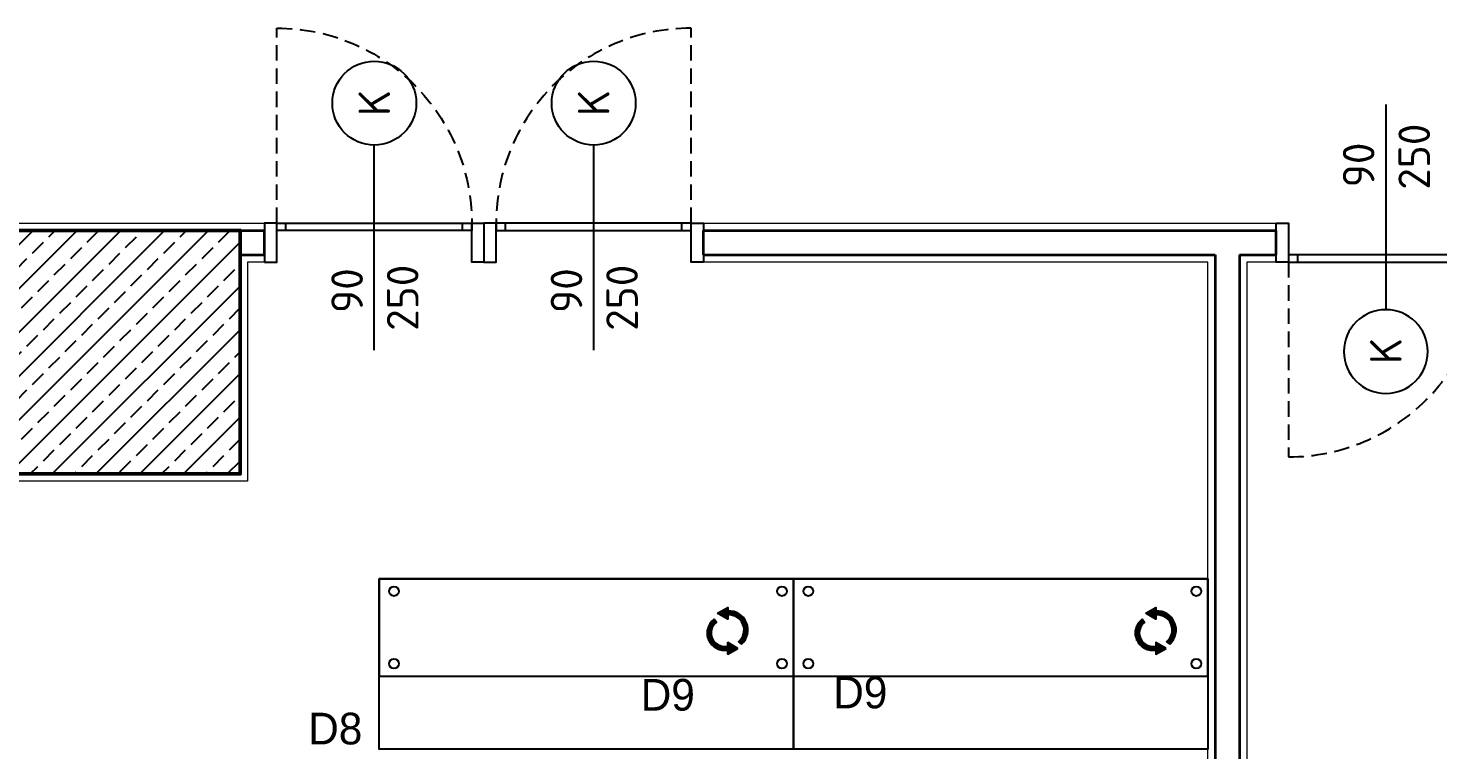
# Model space of a CAD drawing. Header units: millimetres. Extents: x 1443065 to 1517367, y 3763150 to 3779068.
# Drawn here: x 1475362 to 1475941, y 3769234 to 3769530 of the extents above; entities that cross this region are included whole.
import ezdxf
from ezdxf.enums import TextEntityAlignment as Align

# ---------------------------------------------------------------- set-up
doc = ezdxf.new("R2010")
doc.units = ezdxf.units.MM
doc.linetypes.add('HIDDEN', pattern=[9.524999999999995, 6.349999999999998, -3.174999999999998])
for name, color, linetype, lineweight in [('DUVAR', 2, 'Continuous', 35), ('SIVA', 3, 'Continuous', 9), ('TASIYICI', 170, 'Continuous', 50), ('TEFRIS', 165, 'Continuous', 15)]:
    doc.layers.add(name, color=color, linetype=linetype, lineweight=lineweight)
for name, color, linetype in [('m-DOG_', 4, 'Continuous'), ('m-TAR_duvar', 8, 'Continuous'), ('m-YAZ_poz', 7, 'Continuous'), ('S2000-002 Çizgi', 7, 'Continuous')]:
    doc.layers.add(name, color=color, linetype=linetype)
doc.styles.add('mono', font='isocpeur.ttf')
doc.styles.get("Standard").update_dxf_attribs({"font": 'arial.ttf'})
doc.styles.add('TAKSİM', font='GOTHIC.TTF', dxfattribs={"height": 20})
pattern_1 = [(180, (1478445.866221318, 3767081.006630062), (1.684332631363541e-16, 0.5588000000000001), [0.4064, -0.1524]), (90, (1478445.866221318, 3767081.006630062), (0.5588000000000001, -6.84332631363541e-17), [0.4064, -0.1524])]
pattern_2 = [(180, (1478270.197583554, 3767081.006630062), (1.684332631363541e-16, 0.5588000000000001), [0.4064, -0.1524]), (90, (1478270.197583554, 3767081.006630062), (0.5588000000000001, -6.84332631363541e-17), [0.4064, -0.1524])]

# ---------------------------------------------------------------- blocks, each defined once
blk = doc.blocks.new('90lık Kqpı')
at = {"layer": 'm-DOG_', "linetype": 'HIDDEN'}
blk.add_line((-8, -5), (-88, -5), dxfattribs=at)
at = {"layer": 'm-DOG_'}
for p, q in [((-5, -8.768380393026746), (-8, -8.768380393026746)), ((-5, -81.2316196069878), (-8, -81.2316196069878))]:
    blk.add_line(p, q, dxfattribs=at)
for points in [[(8, 0), (8, -5), (-8, -5), (-8, 0)], [(-8, -5), (-8, -85), (-5, -85), (-5, -5)], [(8, -90), (8, -85), (-8, -85), (-8, -90)]]:
    blk.add_lwpolyline(points, close=True, dxfattribs=at)
at = {"layer": 'm-DOG_', "linetype": 'HIDDEN'}
blk.add_arc((-8, -5), 80, 180, 270, dxfattribs=at)
blk = doc.blocks.new('m-penpoz')
blk.add_line((-6.3904228682e-06, -1.625152809643168), (0, 0))
blk.add_circle((-2.274e-13, 0.3319539039376877), 0.3319539039375661)
blk.add_attdef('POZNO', text='', height=0.18).set_placement((-2.274e-13, 0.3319539039376877), align=Align.MIDDLE)
blk.add_attdef('HEIGHT', text='', height=0.18, rotation=90).set_placement((0.0692100438941452, -1.625152809643168), align=Align.TOP_LEFT)
blk.add_attdef('WIDTH', text='', height=0.18, rotation=90).set_placement((-6.3904228682e-06, -1.625152809643168), align=Align.BOTTOM_LEFT)

msp = doc.modelspace()

# ---------------------------------------------------------------- hatches: boundary and pattern name
at = {"layer": 'm-TAR_duvar'}
h = msp.add_hatch(dxfattribs=at)
h.set_pattern_fill('ANSI33', color=256, scale=2)
h.set_pattern_definition([(45, (55132.09636461851, -87954.94781387225), (-8.98025612106915, 8.98025612106915), []), (45, (55141.07662461861, -87954.94781387225), (-8.98025612106915, 8.98025612106915), [6.349999999999998, -3.174999999999998])])
h.paths.add_polyline_path([(1475349.365807682, 3769347.086241421), (1475449.365807684, 3769347.086241421), (1475449.365807684, 3769447.086241421), (1475349.365807682, 3769447.086241421)])
at = {"layer": 'S2000-002 Çizgi'}
h = msp.add_hatch(dxfattribs=at)
h.set_pattern_fill('ANGLE', color=256, scale=0.08, angle=180, style=0)
h.set_pattern_definition(pattern_2)
edge = h.paths.add_edge_path()
edge.add_line((1475649.388505002, 3769289.211276511), (1475649.388505002, 3769290.811276511))
edge.add_ellipse((1475649.851532048, 3769283.018737446), major_axis=(-5.519875865050898, -5.519875865050897), ratio=0.9999999999998866, start_angle=87.01296561517859, end_angle=228.4004756552081, ccw=False)
edge.add_line((1475655.076267768, 3769277.218720568), (1475653.720597272, 3769278.180947845))
edge.add_ellipse((1475649.850305278, 3769283.026780326), major_axis=(-4.385273797372312, -4.385273797372311), ratio=0.9999999999997801, start_angle=83.61382491628162, end_angle=229.2703873723542)
h.paths.add_polyline_path([(1475649.388505002, 3769287.482738717), (1475645.210427738, 3769289.89495275), (1475649.388505002, 3769292.307166783)])
h = msp.add_hatch(dxfattribs=at)
h.set_pattern_fill('ANGLE', color=256, scale=0.08, angle=180, style=0)
h.set_pattern_definition(pattern_1)
edge = h.paths.add_edge_path()
edge.add_line((1475825.057142766, 3769289.211276511), (1475825.057142766, 3769290.811276511))
edge.add_ellipse((1475825.520169812, 3769283.018737446), major_axis=(-5.519875865050898, -5.519875865050897), ratio=0.9999999999998866, start_angle=87.01296561517859, end_angle=228.4004756552081, ccw=False)
edge.add_line((1475830.744905532, 3769277.218720568), (1475829.389235036, 3769278.180947845))
edge.add_ellipse((1475825.518943042, 3769283.026780326), major_axis=(-4.385273797372312, -4.385273797372311), ratio=0.9999999999997801, start_angle=83.61382491628162, end_angle=229.2703873723542)
h.paths.add_polyline_path([(1475825.057142766, 3769287.482738717), (1475820.879065503, 3769289.89495275), (1475825.057142766, 3769292.307166783)])
h = msp.add_hatch(dxfattribs=at)
h.set_pattern_fill('ANGLE', color=256, scale=0.08, angle=180, style=0)
h.set_pattern_definition(pattern_2)
edge = h.paths.add_edge_path()
edge.add_ellipse((1475648.082019854, 3769281.807984734), major_axis=(-3.926280879098405, -3.926280879098404), ratio=0.999999999999866, start_angle=260.879958972043, end_angle=418.6088662258045)
edge.add_line((1475649.388505002, 3769276.411276511), (1475649.388505002, 3769274.811276511))
edge.add_ellipse((1475648.056152574, 3769281.817284032), major_axis=(5.042782186855691, -5.042782186855693), ratio=0.9999999999999281, start_angle=171.7161694729124, end_angle=325.76752538108127, ccw=False)
edge.add_line((1475643.792532943, 3769287.534000922), (1475644.827702361, 3769286.306960255))
h.paths.add_polyline_path([(1475653.566582265, 3769275.49495275), (1475649.388505002, 3769273.082738717), (1475649.388505002, 3769277.907166782)])
h = msp.add_hatch(dxfattribs=at)
h.set_pattern_fill('ANGLE', color=256, scale=0.08, angle=180, style=0)
h.set_pattern_definition(pattern_1)
edge = h.paths.add_edge_path()
edge.add_ellipse((1475823.750657618, 3769281.807984734), major_axis=(-3.926280879098405, -3.926280879098404), ratio=0.999999999999866, start_angle=260.879958972043, end_angle=418.6088662258045)
edge.add_line((1475825.057142766, 3769276.411276511), (1475825.057142766, 3769274.811276511))
edge.add_ellipse((1475823.724790338, 3769281.817284032), major_axis=(5.042782186855691, -5.042782186855693), ratio=0.9999999999999281, start_angle=171.7161694729124, end_angle=325.76752538108127, ccw=False)
edge.add_line((1475819.461170707, 3769287.534000922), (1475820.496340126, 3769286.306960255))
h.paths.add_polyline_path([(1475829.235220029, 3769275.49495275), (1475825.057142766, 3769273.082738717), (1475825.057142766, 3769277.907166782)])

# ---------------------------------------------------------------- linework, layer by layer
at = {"layer": 'DUVAR'}
for p, q in [((1475449.365807625, 3769447.086248243), (1475459.365807625, 3769447.086248243)), ((1475459.365807626, 3769437.086248242), (1475459.365807626, 3769447.086248243)), ((1475639.365807625, 3769447.086248243), (1475874.365716573, 3769447.086248243)), ((1475639.365807626, 3769437.086248242), (1475639.365807626, 3769447.086248243)), ((1475709.365807625, 3769447.086248243), (1475874.365716574, 3769447.086248243)), ((1475874.365716574, 3769437.086248243), (1475874.365716573, 3769447.086248243)), ((1475449.365807625, 3769437.086248242), (1475459.365807625, 3769437.086248242)), ((1475639.365807626, 3769437.086248242), (1475849.365803505, 3769437.086248242)), ((1475849.365803505, 3769437.086317602), (1475849.365632667, 3768766.581249315)), ((1475859.365800994, 3769437.086246264), (1475859.36563266, 3768766.581251905)), ((1475859.365800994, 3769437.086248243), (1475874.365716574, 3769437.086248243))]:
    msp.add_line(p, q, dxfattribs=at)
at = {"layer": 'S2000-002 Çizgi'}
for p, q in [((1475644.827702361, 3769286.306960255), (1475643.792532943, 3769287.534000922)), ((1475820.496340126, 3769286.306960255), (1475819.461170707, 3769287.534000922)), ((1475653.720597272, 3769278.180947845), (1475655.076267768, 3769277.218720568)), ((1475829.389235036, 3769278.180947845), (1475830.744905532, 3769277.218720568))]:
    msp.add_line(p, q, dxfattribs=at)
for points in [[(1475676.365632667, 3769304.086248243), (1475676.365632667, 3769234.086248514), (1475506.365632667, 3769234.086248514), (1475506.365632667, 3769304.086248243)], [(1475506.365632667, 3769304.086248243), (1475506.365632667, 3769264.086248243), (1475676.365632667, 3769264.086248243), (1475676.365632667, 3769304.086248243)], [(1475846.365632667, 3769304.086248243), (1475846.365632667, 3769234.086248514), (1475676.365632667, 3769234.086248514), (1475676.365632667, 3769304.086248243)], [(1475676.365632667, 3769304.086248243), (1475676.365632667, 3769264.086248243), (1475846.365632667, 3769264.086248243), (1475846.365632667, 3769304.086248243)], [(1475645.210427738, 3769289.89495275), (1475649.388505002, 3769292.307166783), (1475649.388505002, 3769287.482738717)], [(1475820.879065503, 3769289.89495275), (1475825.057142766, 3769292.307166783), (1475825.057142766, 3769287.482738717)], [(1475653.566582265, 3769275.49495275), (1475649.388505002, 3769277.907166782), (1475649.388505002, 3769273.082738717)], [(1475829.235220029, 3769275.49495275), (1475825.057142766, 3769277.907166782), (1475825.057142766, 3769273.082738717)]]:
    msp.add_lwpolyline(points, close=True, dxfattribs=at)
for centre in [(1475512.423270109, 3769298.945714434), (1475671.61334411, 3769298.945714434), (1475682.423270109, 3769298.945714434), (1475841.61334411, 3769298.945714434), (1475512.423270109, 3769269.226782052), (1475671.61334411, 3769269.226782052), (1475682.423270109, 3769269.226782052), (1475841.61334411, 3769269.226782052)]:
    msp.add_circle(centre, 1.972979871206917, dxfattribs=at)
for centre, radius, start, end in [((1475649.851532048, 3769283.018737446), 7.806283310970452, 312.0129656184344, 93.40047565597648), ((1475649.850305278, 3769283.026780326), 6.201713678962622, 308.6138249367841, 94.2703873777854), ((1475825.520169812, 3769283.018737446), 7.806283310970452, 312.0129656184344, 93.40047565597648), ((1475825.518943042, 3769283.026780326), 6.201713678962622, 308.6138249367841, 94.2703873777854), ((1475648.056152574, 3769281.817284032), 7.131570960744617, 126.7161694865938, 280.7675253658029), ((1475648.082019854, 3769281.807984734), 5.552599668906809, 125.8799589810982, 283.6088662213737), ((1475823.724790338, 3769281.817284032), 7.131570960744617, 126.7161694865938, 280.7675253658029), ((1475823.750657618, 3769281.807984734), 5.552599668906809, 125.8799589810982, 283.6088662213737)]:
    msp.add_arc(centre, radius, start, end, dxfattribs=at)
at = {"layer": 'SIVA'}
msp.add_line((1475639.365807625, 3769450.086248243), (1475874.365716573, 3769450.086248243), dxfattribs=at)
for points in [[(1474789.365907163, 3769450.086248242), (1475459.365807626, 3769450.086248243)], [(1474862.36588305, 3768926.174258143), (1474862.36588305, 3768919.581145672), (1475362.3657594, 3768919.58114567), (1475362.3657594, 3768859.581145673), (1475452.365758621, 3768859.581145673), (1475452.365781941, 3768769.581144908), (1475846.365632667, 3768769.581044521), (1475846.365632667, 3769434.086248242), (1475639.365807626, 3769434.086248242)], [(1475459.365807625, 3769434.086248242), (1475452.365807625, 3769434.086248242), (1475452.365807625, 3769344.086248243), (1475346.365807625, 3769344.086248243), (1475346.365807625, 3769434.086248244), (1474862.365883063, 3769434.086248243), (1474862.36588305, 3769106.174258142)], [(1475874.365716969, 3769434.086248243), (1475862.365801772, 3769434.08624666), (1475862.365973949, 3768769.581252684), (1475976.365632153, 3768769.581282223), (1475976.365632153, 3768845.190914579)]]:
    msp.add_lwpolyline(points, dxfattribs=at)
at = {"layer": 'TASIYICI'}
msp.add_lwpolyline([(1475349.365807625, 3769347.086248243), (1475449.365807625, 3769347.086248243), (1475449.365807625, 3769447.086248242), (1475349.365807625, 3769447.086248242)], close=True, dxfattribs=at)

# ---------------------------------------------------------------- block references
at = {"layer": 'm-YAZ_poz'}
ref = msp.add_blockref('m-penpoz', (1475504.365681706, 3769482.109212735), dxfattribs=dict(at, xscale=51.83999999999998, yscale=51.83999999999998, zscale=51.83999999999998, rotation=0.0004505966874107999))
ref.add_attrib('WIDTH', '90', dxfattribs={"layer": '0', "height": 12.96, "rotation": 90, "style": 'mono'}).set_placement((1475503.575956667, 3769431.557291082), align=Align.BOTTOM_RIGHT)
ref.add_attrib('HEIGHT', '250', dxfattribs={"layer": '0', "height": 12.96, "rotation": 90, "style": 'mono'}).set_placement((1475526.378533252, 3769433.006279421), align=Align.BOTTOM_RIGHT)
ref.add_attrib('POZNO', 'K', dxfattribs={"layer": '0', "height": 12.96, "rotation": 90, "style": 'mono'}).set_placement((1475504.365546371, 3769499.31770308), align=Align.MIDDLE_CENTER)
ref = msp.add_blockref('m-penpoz', (1475594.365693501, 3769482.109212735), dxfattribs=dict(at, xscale=51.83999999999998, yscale=51.83999999999998, zscale=51.83999999999998, rotation=0.0004505966874107999))
ref.add_attrib('WIDTH', '90', dxfattribs={"layer": '0', "height": 12.96, "rotation": 90, "style": 'mono'}).set_placement((1475593.575968463, 3769431.557291082), align=Align.BOTTOM_RIGHT)
ref.add_attrib('HEIGHT', '250', dxfattribs={"layer": '0', "height": 12.96, "rotation": 90, "style": 'mono'}).set_placement((1475616.378545047, 3769433.006279421), align=Align.BOTTOM_RIGHT)
ref.add_attrib('POZNO', 'K', dxfattribs={"layer": '0', "height": 12.96, "rotation": 90, "style": 'mono'}).set_placement((1475594.365558167, 3769499.31770308), align=Align.MIDDLE_CENTER)
ref = msp.add_blockref('m-penpoz', (1475919.365590652, 3769414.528575178), dxfattribs=dict(at, xscale=-51.83999999999998, yscale=51.83999999999998, zscale=51.83999999999998, rotation=179.9995494033126))
ref.add_attrib('WIDTH', '90', dxfattribs={"layer": '0', "height": 12.96, "rotation": 90, "style": 'mono'}).set_placement((1475918.575865615, 3769483.145951376), align=Align.BOTTOM_RIGHT)
ref.add_attrib('HEIGHT', '250', dxfattribs={"layer": '0', "height": 12.96, "rotation": 90, "style": 'mono'}).set_placement((1475941.3784422, 3769490.926053948), align=Align.BOTTOM_RIGHT)
ref.add_attrib('POZNO', 'K', dxfattribs={"layer": '0', "height": 12.96, "rotation": 90, "style": 'mono'}).set_placement((1475919.365455318, 3769397.516448469), align=Align.MIDDLE_CENTER)
at = {"layer": 'TEFRIS', "color": 6, "lineweight": 18, "xscale": -1, "rotation": 90}
msp.add_blockref('90lık Kqpı', (1475459.365807626, 3769442.086248242), dxfattribs=at)
at = {"layer": 'TEFRIS', "color": 6, "lineweight": 18}
for p, rotation in [((1475639.365807625, 3769442.086248242), 270), ((1475874.365716574, 3769442.086248243), 89.99999999999999)]:
    msp.add_blockref('90lık Kqpı', p, dxfattribs=dict(at, rotation=rotation))

# ---------------------------------------------------------------- texts
at = {"style": 'TAKSİM'}
for s, p in [('D9', (1475613.662480734, 3769249.932697326)), ('D9', (1475692.641702674, 3769250.889386064)), ('D8', (1475477.243761632, 3769236.061517888))]:
    msp.add_text(s, height=13, dxfattribs=at).set_placement(p)

doc.saveas('drawing.dxf')
